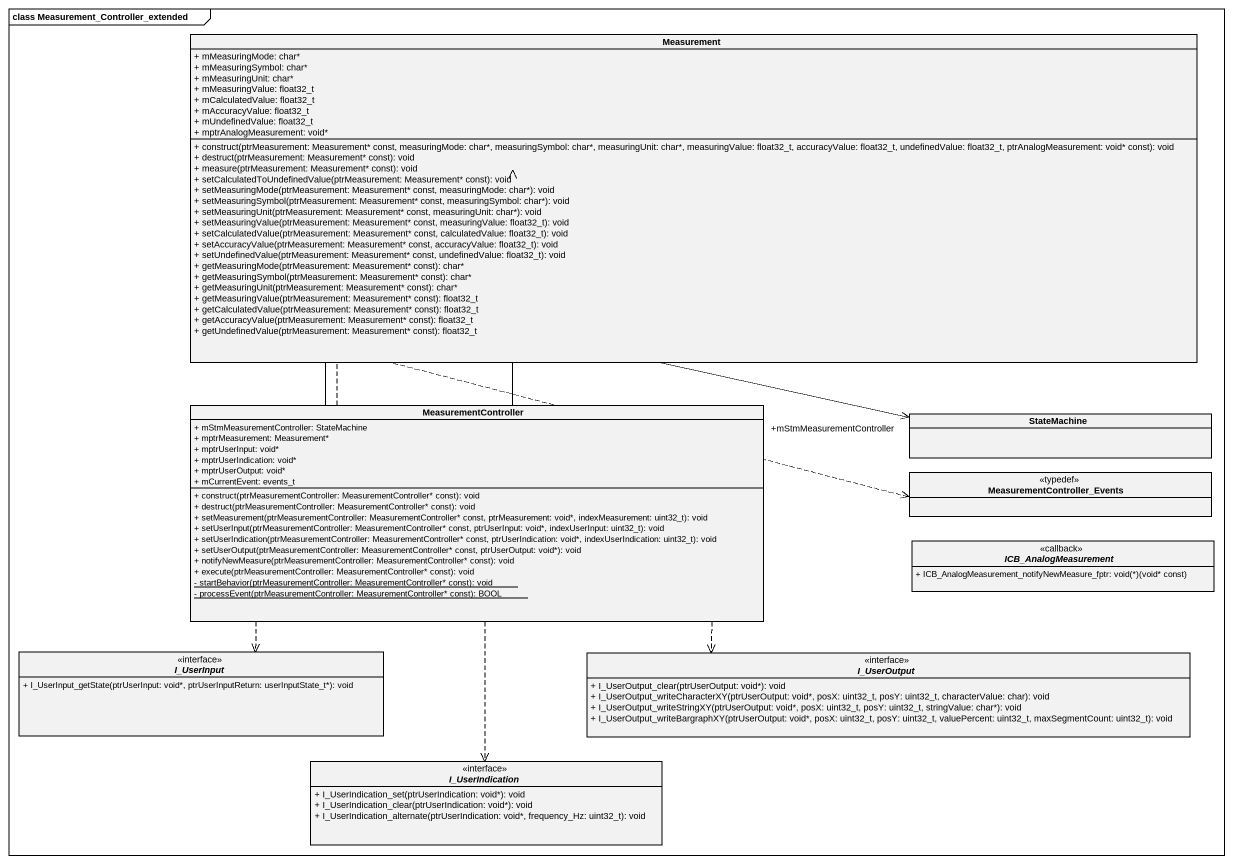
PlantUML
@startuml
mainframe class Measurement_Controller_extended
hide circle
hide empty members
skinparam classAttributeIconSize 0
class Measurement {
  + mMeasuringMode: char*
  + mMeasuringSymbol: char*
  + mMeasuringUnit: char*
  + mMeasuringValue: float32_t
  + mCalculatedValue: float32_t
  + mAccuracyValue: float32_t
  + mUndefinedValue: float32_t
  + mptrAnalogMeasurement: void*
  + construct(ptrMeasurement: Measurement* const, measuringMode: char*, measuringSymbol: char*, measuringUnit: char*, measuringValue: float32_t, accuracyValue: float32_t, undefinedValue: float32_t, ptrAnalogMeasurement: void* const): void
  + destruct(ptrMeasurement: Measurement* const): void
  + measure(ptrMeasurement: Measurement* const): void
  + setCalculatedToUndefinedValue(ptrMeasurement: Measurement* const): void
  + setMeasuringMode(ptrMeasurement: Measurement* const, measuringMode: char*): void
  + setMeasuringSymbol(ptrMeasurement: Measurement* const, measuringSymbol: char*): void
  + setMeasuringUnit(ptrMeasurement: Measurement* const, measuringUnit: char*): void
  + setMeasuringValue(ptrMeasurement: Measurement* const, measuringValue: float32_t): void
  + setCalculatedValue(ptrMeasurement: Measurement* const, calculatedValue: float32_t): void
  + setAccuracyValue(ptrMeasurement: Measurement* const, accuracyValue: float32_t): void
  + setUndefinedValue(ptrMeasurement: Measurement* const, undefinedValue: float32_t): void
  + getMeasuringMode(ptrMeasurement: Measurement* const): char*
  + getMeasuringSymbol(ptrMeasurement: Measurement* const): char*
  + getMeasuringUnit(ptrMeasurement: Measurement* const): char*
  + getMeasuringValue(ptrMeasurement: Measurement* const): float32_t
  + getCalculatedValue(ptrMeasurement: Measurement* const): float32_t
  + getAccuracyValue(ptrMeasurement: Measurement* const): float32_t
  + getUndefinedValue(ptrMeasurement: Measurement* const): float32_t
}
class MeasurementController {
  + mStmMeasurementController: StateMachine
  + mptrMeasurement: Measurement*
  + mptrUserInput: void*
  + mptrUserIndication: void*
  + mptrUserOutput: void*
  + mCurrentEvent: events_t
  + construct(ptrMeasurementController: MeasurementController* const): void
  + destruct(ptrMeasurementController: MeasurementController* const): void
  + setMeasurement(ptrMeasurementController: MeasurementController* const, ptrMeasurement: void*, indexMeasurement: uint32_t): void
  + setUserInput(ptrMeasurementController: MeasurementController* const, ptrUserInput: void*, indexUserInput: uint32_t): void
  + setUserIndication(ptrMeasurementController: MeasurementController* const, ptrUserIndication: void*, indexUserIndication: uint32_t): void
  + setUserOutput(ptrMeasurementController: MeasurementController* const, ptrUserOutput: void*): void
  + notifyNewMeasure(ptrMeasurementController: MeasurementController* const): void
  + execute(ptrMeasurementController: MeasurementController* const): void
  {static} - startBehavior(ptrMeasurementController: MeasurementController* const): void
  {static} - processEvent(ptrMeasurementController: MeasurementController* const): BOOL
}
class StateMachine
class MeasurementController_Events <<typedef>>
interface ICB_AnalogMeasurement <<callback>> {
  {field} + ICB_AnalogMeasurement_notifyNewMeasure_fptr: void(*)(void* const)
}
interface I_UserInput {
  + I_UserInput_getState(ptrUserInput: void*, ptrUserInputReturn: userInputState_t*): void
}
interface I_UserOutput {
  + I_UserOutput_clear(ptrUserOutput: void*): void
  + I_UserOutput_writeCharacterXY(ptrUserOutput: void*, posX: uint32_t, posY: uint32_t, characterValue: char): void
  + I_UserOutput_writeStringXY(ptrUserOutput: void*, posX: uint32_t, posY: uint32_t, stringValue: char*): void
  + I_UserOutput_writeBargraphXY(ptrUserOutput: void*, posX: uint32_t, posY: uint32_t, valuePercent: uint32_t, maxSegmentCount: uint32_t): void
}
interface I_UserIndication {
  + I_UserIndication_set(ptrUserIndication: void*): void
  + I_UserIndication_clear(ptrUserIndication: void*): void
  + I_UserIndication_alternate(ptrUserIndication: void*, frequency_Hz: uint32_t): void
}
MeasurementController -up-> Measurement
MeasurementController -right-> "+mStmMeasurementController" StateMachine
MeasurementController .right.> MeasurementController_Events
MeasurementController ..> I_UserInput
MeasurementController .right.> I_UserOutput
MeasurementController ..> I_UserIndication
@enduml
